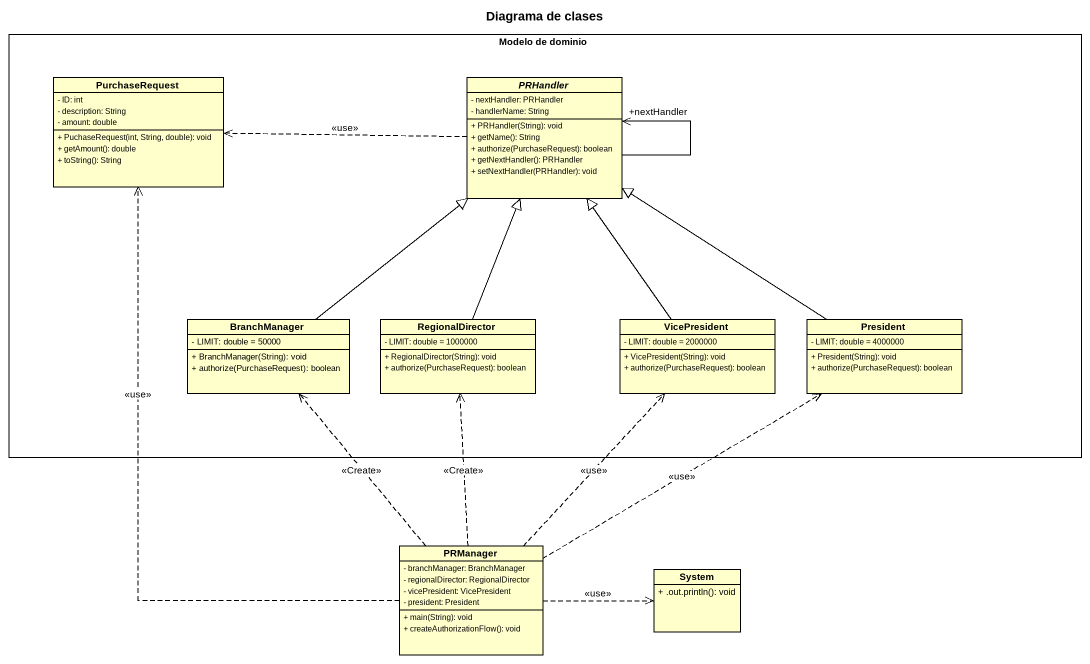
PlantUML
@startuml
title Diagrama de clases
hide circle
hide empty members
skinparam classAttributeIconSize 0
rectangle "Modelo de dominio" as Modelo_de_dominio {
  class PurchaseRequest {
    - ID: int
    - description: String
    - amount: double
    + PuchaseRequest(int, String, double): void
    + getAmount(): double
    + toString(): String
  }
  abstract class PRHandler {
    - nextHandler: PRHandler
    - handlerName: String
    + PRHandler(String): void
    + getName(): String
    + authorize(PurchaseRequest): boolean
    + getNextHandler(): PRHandler
    + setNextHandler(PRHandler): void
  }
  class BranchManager {
    - LIMIT: double = 50000
    + BranchManager(String): void
    + authorize(PurchaseRequest): boolean
  }
  class RegionalDirector {
    - LIMIT: double = 1000000
    + RegionalDirector(String): void
    + authorize(PurchaseRequest): boolean
  }
  class VicePresident {
    - LIMIT: double = 2000000
    + VicePresident(String): void
    + authorize(PurchaseRequest): boolean
  }
  class President {
    - LIMIT: double = 4000000
    + President(String): void
    + authorize(PurchaseRequest): boolean
  }
}
class PRManager {
  - branchManager: BranchManager
  - regionalDirector: RegionalDirector
  - vicePresident: VicePresident
  - president: President
  + main(String): void
  + createAuthorizationFlow(): void
}
class System {
  + .out.println(): void
}
PRHandler .left.> PurchaseRequest : <<use>>
PRHandler --> "+nextHandler" PRHandler
BranchManager -up-|> PRHandler
RegionalDirector -up-|> PRHandler
VicePresident -up-|> PRHandler
President -up-|> PRHandler
PRManager .up.> PurchaseRequest : <<use>>
PRManager .up.> BranchManager : <<Create>>
PRManager .up.> RegionalDirector : <<Create>>
PRManager .up.> VicePresident : <<use>>
PRManager .right.> President : <<use>>
PRManager .right.> System : <<use>>
@enduml
